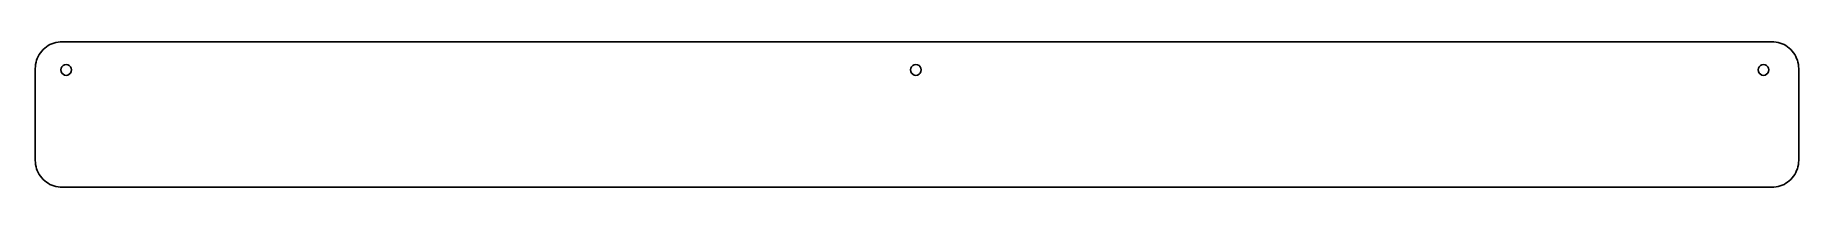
# Model space of a CAD drawing. Header units: inches. Extents: x 0 to 327, y 0 to 27.
import ezdxf

# ---------------------------------------------------------------- set-up
doc = ezdxf.new("R2010")
doc.units = ezdxf.units.IN
doc.header["$MEASUREMENT"] = 0
doc.layers.get('0').update_dxf_attribs({"lineweight": 25, "true_color": 0xffffff})

msp = doc.modelspace()

# ---------------------------------------------------------------- linework, layer by layer
at = {"color": 0}
for p, q in [((2.06, 26.1), (2.39, 26.32)), ((2.39, 26.32), (2.73, 26.51)), ((2.73, 26.51), (3.09, 26.67)), ((3.09, 26.67), (3.45, 26.81)), ((3.45, 26.81), (3.83, 26.91)), ((3.83, 26.91), (4.22, 26.99)), ((4.22, 26.99), (4.61, 27.04)), ((4.61, 27.04), (5, 27.05)), ((5, 27.05), (322.33, 27.05)), ((322.33, 27.05), (322.72, 27.04)), ((322.72, 27.04), (323.11, 26.99)), ((323.11, 26.99), (323.49, 26.91)), ((323.49, 26.91), (323.87, 26.81)), ((323.87, 26.81), (324.24, 26.67)), ((324.24, 26.67), (324.6, 26.51)), ((324.6, 26.51), (324.94, 26.32)), ((324.94, 26.32), (325.26, 26.1)), ((0.06, 22.83), (0.14, 23.22)), ((0.14, 23.22), (0.24, 23.6)), ((0.24, 23.6), (0.38, 23.96)), ((0.38, 23.96), (0.54, 24.32)), ((0.54, 24.32), (0.74, 24.66)), ((0.74, 24.66), (0.95, 24.99)), ((0.95, 24.99), (1.2, 25.3)), ((1.2, 25.3), (1.46, 25.59)), ((1.46, 25.59), (1.75, 25.85)), ((1.75, 25.85), (2.06, 26.1)), ((325.26, 26.1), (325.57, 25.85)), ((325.57, 25.85), (325.86, 25.59)), ((325.86, 25.59), (326.13, 25.3)), ((326.13, 25.3), (326.37, 24.99)), ((326.37, 24.99), (326.59, 24.66)), ((326.59, 24.66), (326.78, 24.32)), ((326.78, 24.32), (326.94, 23.96)), ((326.94, 23.96), (327.08, 23.6)), ((327.08, 23.6), (327.19, 23.22)), ((327.19, 23.22), (327.26, 22.83)), ((0, 22.05), (0.02, 22.44)), ((0, 5), (0, 22.05)), ((0.02, 22.44), (0.06, 22.83)), ((4.78, 22.11), (4.74, 21.8)), ((4.74, 21.8), (4.78, 21.49)), ((4.93, 22.39), (4.78, 22.11)), ((4.78, 21.49), (4.93, 21.22)), ((5.15, 22.61), (4.93, 22.39)), ((4.93, 21.22), (5.15, 20.99)), ((5.43, 22.76), (5.15, 22.61)), ((5.15, 20.99), (5.43, 20.85)), ((5.74, 22.81), (5.43, 22.76)), ((5.43, 20.85), (5.74, 20.8)), ((6.05, 22.76), (5.74, 22.81)), ((5.74, 20.8), (6.05, 20.85)), ((6.32, 22.61), (6.05, 22.76)), ((6.05, 20.85), (6.32, 20.99)), ((6.55, 22.39), (6.32, 22.61)), ((6.32, 20.99), (6.55, 21.22)), ((6.69, 22.11), (6.55, 22.39)), ((6.55, 21.22), (6.69, 21.49)), ((6.74, 21.8), (6.69, 22.11)), ((6.69, 21.49), (6.74, 21.8)), ((162.5, 22.11), (162.45, 21.8)), ((162.45, 21.8), (162.5, 21.49)), ((162.64, 22.39), (162.5, 22.11)), ((162.5, 21.49), (162.64, 21.22)), ((162.86, 22.61), (162.64, 22.39)), ((162.64, 21.22), (162.86, 20.99)), ((163.14, 22.76), (162.86, 22.61)), ((162.86, 20.99), (163.14, 20.85)), ((163.45, 22.81), (163.14, 22.76)), ((163.14, 20.85), (163.45, 20.8)), ((163.76, 22.76), (163.45, 22.81)), ((163.45, 20.8), (163.76, 20.85)), ((164.04, 22.61), (163.76, 22.76)), ((163.76, 20.85), (164.04, 20.99)), ((164.26, 22.39), (164.04, 22.61)), ((164.04, 20.99), (164.26, 21.22)), ((164.4, 22.11), (164.26, 22.39)), ((164.26, 21.22), (164.4, 21.49)), ((164.45, 21.8), (164.4, 22.11)), ((164.4, 21.49), (164.45, 21.8)), ((319.83, 22.11), (319.78, 21.8)), ((319.78, 21.8), (319.83, 21.49)), ((319.98, 22.39), (319.83, 22.11)), ((319.83, 21.49), (319.98, 21.22)), ((320.2, 22.61), (319.98, 22.39)), ((319.98, 21.22), (320.2, 20.99)), ((320.48, 22.76), (320.2, 22.61)), ((320.2, 20.99), (320.48, 20.85)), ((320.79, 22.81), (320.48, 22.76)), ((320.48, 20.85), (320.78, 20.8)), ((320.78, 20.8), (321.09, 20.85)), ((321.09, 22.76), (320.79, 22.81)), ((321.37, 22.61), (321.09, 22.76)), ((321.09, 20.85), (321.37, 20.99)), ((321.59, 22.39), (321.37, 22.61)), ((321.37, 20.99), (321.59, 21.22)), ((321.74, 22.11), (321.59, 22.39)), ((321.59, 21.22), (321.74, 21.49)), ((321.78, 21.8), (321.74, 22.11)), ((321.74, 21.49), (321.78, 21.8)), ((327.26, 22.83), (327.31, 22.44)), ((327.31, 22.44), (327.32, 22.05)), ((327.32, 22.05), (327.33, 5)), ((0.02, 4.61), (0, 5)), ((0.06, 4.22), (0.02, 4.61)), ((0.14, 3.83), (0.06, 4.22)), ((0.24, 3.46), (0.14, 3.83)), ((0.38, 3.09), (0.24, 3.46)), ((327.08, 3.46), (326.94, 3.09)), ((327.19, 3.83), (327.08, 3.46)), ((327.26, 4.22), (327.19, 3.83)), ((327.31, 4.61), (327.26, 4.22)), ((327.33, 5), (327.31, 4.61)), ((0.54, 2.73), (0.38, 3.09)), ((0.74, 2.39), (0.54, 2.73)), ((0.95, 2.06), (0.74, 2.39)), ((1.2, 1.75), (0.95, 2.06)), ((1.46, 1.47), (1.2, 1.75)), ((1.75, 1.2), (1.46, 1.47)), ((2.06, 0.96), (1.75, 1.2)), ((2.39, 0.74), (2.06, 0.96)), ((2.73, 0.54), (2.39, 0.74)), ((3.09, 0.38), (2.73, 0.54)), ((3.45, 0.24), (3.09, 0.38)), ((3.83, 0.14), (3.45, 0.24)), ((4.22, 0.06), (3.83, 0.14)), ((4.61, 0.02), (4.22, 0.06)), ((5, 0), (4.61, 0.02)), ((322.33, 0), (5, 0)), ((322.72, 0.02), (322.33, 0)), ((323.11, 0.06), (322.72, 0.02)), ((323.49, 0.14), (323.11, 0.06)), ((323.87, 0.24), (323.49, 0.14)), ((324.24, 0.38), (323.87, 0.24)), ((324.6, 0.54), (324.24, 0.38)), ((324.94, 0.74), (324.6, 0.54)), ((325.26, 0.96), (324.94, 0.74)), ((325.57, 1.2), (325.26, 0.96)), ((325.86, 1.47), (325.57, 1.2)), ((326.13, 1.75), (325.86, 1.47)), ((326.37, 2.06), (326.13, 1.75)), ((326.59, 2.39), (326.37, 2.06)), ((326.78, 2.73), (326.59, 2.39)), ((326.94, 3.09), (326.78, 2.73))]:
    msp.add_line(p, q, dxfattribs=at)

doc.saveas('drawing.dxf')
